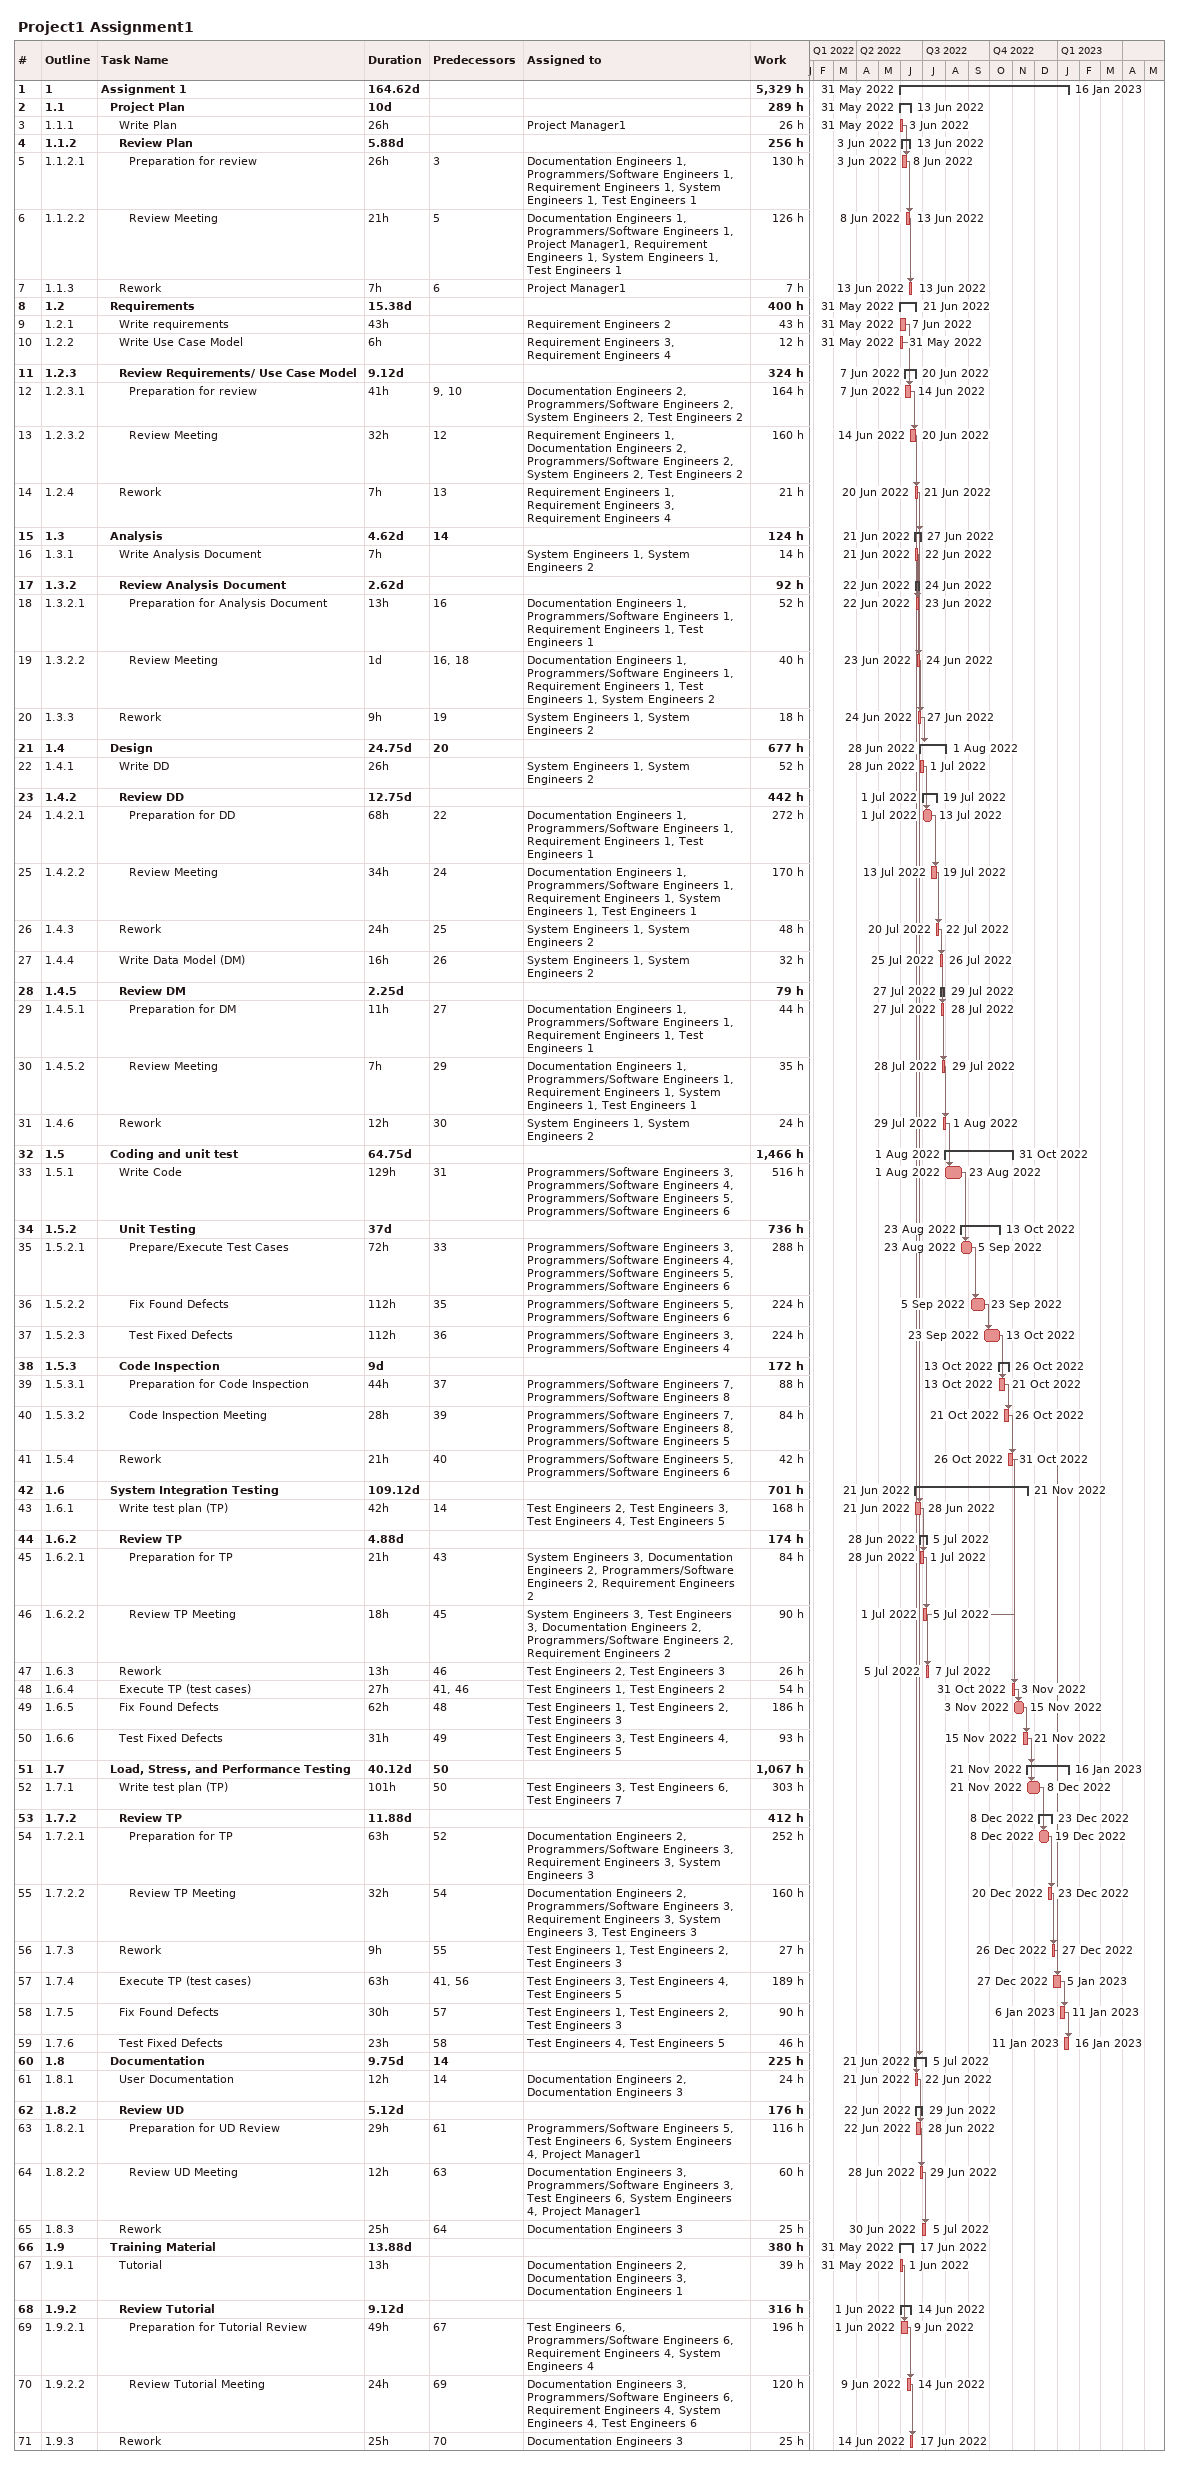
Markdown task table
Project1 Assignment1

| ID | WBS | Task | Duration | Start | Finish | Predecessors | Resources | Work (h) |
|---|---|---|---|---|---|---|---|---|
| 1 | 1 | **Assignment 1** | 164.62d | 2022-05-31 | 2023-01-16 |  |  | 5329 |
| 2 | 1.1 | **Project Plan** | 10d | 2022-05-31 | 2022-06-13 |  |  | 289 |
| 3 | 1.1.1 | Write Plan | 26h | 2022-05-31 | 2022-06-03 |  | Project Manager1 | 26 |
| 4 | 1.1.2 | **Review Plan** | 5.88d | 2022-06-03 | 2022-06-13 |  |  | 256 |
| 5 | 1.1.2.1 | Preparation for review | 26h | 2022-06-03 | 2022-06-08 | 3 | Documentation Engineers 1, Programmers/Software Engineers 1, Requirement Engineers 1, System Engineers 1, Test Engineers 1 | 130 |
| 6 | 1.1.2.2 | Review Meeting | 21h | 2022-06-08 | 2022-06-13 | 5 | Documentation Engineers 1, Programmers/Software Engineers 1, Project Manager1, Requirement Engineers 1, System Engineers 1, Test Engineers 1 | 126 |
| 7 | 1.1.3 | Rework | 7h | 2022-06-13 | 2022-06-13 | 6 | Project Manager1 | 7 |
| 8 | 1.2 | **Requirements** | 15.38d | 2022-05-31 | 2022-06-21 |  |  | 400 |
| 9 | 1.2.1 | Write requirements | 43h | 2022-05-31 | 2022-06-07 |  | Requirement Engineers 2 | 43 |
| 10 | 1.2.2 | Write Use Case Model | 6h | 2022-05-31 | 2022-05-31 |  | Requirement Engineers 3, Requirement Engineers 4 | 12 |
| 11 | 1.2.3 | **Review Requirements/ Use Case Model** | 9.12d | 2022-06-07 | 2022-06-20 |  |  | 324 |
| 12 | 1.2.3.1 | Preparation for review | 41h | 2022-06-07 | 2022-06-14 | 9, 10 | Documentation Engineers 2, Programmers/Software Engineers 2, System Engineers 2, Test Engineers 2 | 164 |
| 13 | 1.2.3.2 | Review Meeting | 32h | 2022-06-14 | 2022-06-20 | 12 | Requirement Engineers 1, Documentation Engineers 2, Programmers/Software Engineers 2, System Engineers 2, Test Engineers 2 | 160 |
| 14 | 1.2.4 | Rework | 7h | 2022-06-20 | 2022-06-21 | 13 | Requirement Engineers 1, Requirement Engineers 3, Requirement Engineers 4 | 21 |
| 15 | 1.3 | **Analysis** | 4.62d | 2022-06-21 | 2022-06-27 | 14 |  | 124 |
| 16 | 1.3.1 | Write Analysis Document | 7h | 2022-06-21 | 2022-06-22 |  | System Engineers 1, System Engineers 2 | 14 |
| 17 | 1.3.2 | **Review Analysis Document** | 2.62d | 2022-06-22 | 2022-06-24 |  |  | 92 |
| 18 | 1.3.2.1 | Preparation for Analysis Document | 13h | 2022-06-22 | 2022-06-23 | 16 | Documentation Engineers 1, Programmers/Software Engineers 1, Requirement Engineers 1, Test Engineers 1 | 52 |
| 19 | 1.3.2.2 | Review Meeting | 1d | 2022-06-23 | 2022-06-24 | 16, 18 | Documentation Engineers 1, Programmers/Software Engineers 1, Requirement Engineers 1, Test Engineers 1, System Engineers 2 | 40 |
| 20 | 1.3.3 | Rework | 9h | 2022-06-24 | 2022-06-27 | 19 | System Engineers 1, System Engineers 2 | 18 |
| 21 | 1.4 | **Design** | 24.75d | 2022-06-28 | 2022-08-01 | 20 |  | 677 |
| 22 | 1.4.1 | Write DD | 26h | 2022-06-28 | 2022-07-01 |  | System Engineers 1, System Engineers 2 | 52 |
| 23 | 1.4.2 | **Review DD** | 12.75d | 2022-07-01 | 2022-07-19 |  |  | 442 |
| 24 | 1.4.2.1 | Preparation for DD | 68h | 2022-07-01 | 2022-07-13 | 22 | Documentation Engineers 1, Programmers/Software Engineers 1, Requirement Engineers 1, Test Engineers 1 | 272 |
| 25 | 1.4.2.2 | Review Meeting | 34h | 2022-07-13 | 2022-07-19 | 24 | Documentation Engineers 1, Programmers/Software Engineers 1, Requirement Engineers 1, System Engineers 1, Test Engineers 1 | 170 |
| 26 | 1.4.3 | Rework | 24h | 2022-07-20 | 2022-07-22 | 25 | System Engineers 1, System Engineers 2 | 48 |
| 27 | 1.4.4 | Write Data Model (DM) | 16h | 2022-07-25 | 2022-07-26 | 26 | System Engineers 1, System Engineers 2 | 32 |
| 28 | 1.4.5 | **Review DM** | 2.25d | 2022-07-27 | 2022-07-29 |  |  | 79 |
| 29 | 1.4.5.1 | Preparation for DM | 11h | 2022-07-27 | 2022-07-28 | 27 | Documentation Engineers 1, Programmers/Software Engineers 1, Requirement Engineers 1, Test Engineers 1 | 44 |
| 30 | 1.4.5.2 | Review Meeting | 7h | 2022-07-28 | 2022-07-29 | 29 | Documentation Engineers 1, Programmers/Software Engineers 1, Requirement Engineers 1, System Engineers 1, Test Engineers 1 | 35 |
| 31 | 1.4.6 | Rework | 12h | 2022-07-29 | 2022-08-01 | 30 | System Engineers 1, System Engineers 2 | 24 |
| 32 | 1.5 | **Coding and unit test** | 64.75d | 2022-08-01 | 2022-10-31 |  |  | 1466 |
| 33 | 1.5.1 | Write Code | 129h | 2022-08-01 | 2022-08-23 | 31 | Programmers/Software Engineers 3, Programmers/Software Engineers 4, Programmers/Software Engineers 5, Programmers/Software Engineers 6 | 516 |
| 34 | 1.5.2 | **Unit Testing** | 37d | 2022-08-23 | 2022-10-13 |  |  | 736 |
| 35 | 1.5.2.1 | Prepare/Execute Test Cases | 72h | 2022-08-23 | 2022-09-05 | 33 | Programmers/Software Engineers 3, Programmers/Software Engineers 4, Programmers/Software Engineers 5, Programmers/Software Engineers 6 | 288 |
| 36 | 1.5.2.2 | Fix Found Defects | 112h | 2022-09-05 | 2022-09-23 | 35 | Programmers/Software Engineers 5, Programmers/Software Engineers 6 | 224 |
| 37 | 1.5.2.3 | Test Fixed Defects | 112h | 2022-09-23 | 2022-10-13 | 36 | Programmers/Software Engineers 3, Programmers/Software Engineers 4 | 224 |
| 38 | 1.5.3 | **Code Inspection** | 9d | 2022-10-13 | 2022-10-26 |  |  | 172 |
| 39 | 1.5.3.1 | Preparation for Code Inspection | 44h | 2022-10-13 | 2022-10-21 | 37 | Programmers/Software Engineers 7, Programmers/Software Engineers 8 | 88 |
| 40 | 1.5.3.2 | Code Inspection Meeting | 28h | 2022-10-21 | 2022-10-26 | 39 | Programmers/Software Engineers 7, Programmers/Software Engineers 8, Programmers/Software Engineers 5 | 84 |
| 41 | 1.5.4 | Rework | 21h | 2022-10-26 | 2022-10-31 | 40 | Programmers/Software Engineers 5, Programmers/Software Engineers 6 | 42 |
| 42 | 1.6 | **System Integration Testing** | 109.12d | 2022-06-21 | 2022-11-21 |  |  | 701 |
| 43 | 1.6.1 | Write test plan (TP) | 42h | 2022-06-21 | 2022-06-28 | 14 | Test Engineers 2, Test Engineers 3, Test Engineers 4, Test Engineers 5 | 168 |
| 44 | 1.6.2 | **Review TP** | 4.88d | 2022-06-28 | 2022-07-05 |  |  | 174 |
| 45 | 1.6.2.1 | Preparation for TP | 21h | 2022-06-28 | 2022-07-01 | 43 | System Engineers 3, Documentation Engineers 2, Programmers/Software Engineers 2, Requirement Engineers 2 | 84 |
| 46 | 1.6.2.2 | Review TP Meeting | 18h | 2022-07-01 | 2022-07-05 | 45 | System Engineers 3, Test Engineers 3, Documentation Engineers 2, Programmers/Software Engineers 2, Requirement Engineers 2 | 90 |
| 47 | 1.6.3 | Rework | 13h | 2022-07-05 | 2022-07-07 | 46 | Test Engineers 2, Test Engineers 3 | 26 |
| 48 | 1.6.4 | Execute TP (test cases) | 27h | 2022-10-31 | 2022-11-03 | 41, 46 | Test Engineers 1, Test Engineers 2 | 54 |
| 49 | 1.6.5 | Fix Found Defects | 62h | 2022-11-03 | 2022-11-15 | 48 | Test Engineers 1, Test Engineers 2, Test Engineers 3 | 186 |
| 50 | 1.6.6 | Test Fixed Defects | 31h | 2022-11-15 | 2022-11-21 | 49 | Test Engineers 3, Test Engineers 4, Test Engineers 5 | 93 |
| 51 | 1.7 | **Load, Stress, and Performance Testing** | 40.12d | 2022-11-21 | 2023-01-16 | 50 |  | 1067 |
| 52 | 1.7.1 | Write test plan (TP) | 101h | 2022-11-21 | 2022-12-08 | 50 | Test Engineers 3, Test Engineers 6, Test Engineers 7 | 303 |
| 53 | 1.7.2 | **Review TP** | 11.88d | 2022-12-08 | 2022-12-23 |  |  | 412 |
| 54 | 1.7.2.1 | Preparation for TP | 63h | 2022-12-08 | 2022-12-19 | 52 | Documentation Engineers 2, Programmers/Software Engineers 3, Requirement Engineers 3, System Engineers 3 | 252 |
| 55 | 1.7.2.2 | Review TP Meeting | 32h | 2022-12-20 | 2022-12-23 | 54 | Documentation Engineers 2, Programmers/Software Engineers 3, Requirement Engineers 3, System Engineers 3, Test Engineers 3 | 160 |
| 56 | 1.7.3 | Rework | 9h | 2022-12-26 | 2022-12-27 | 55 | Test Engineers 1, Test Engineers 2, Test Engineers 3 | 27 |
| 57 | 1.7.4 | Execute TP (test cases) | 63h | 2022-12-27 | 2023-01-05 | 41, 56 | Test Engineers 3, Test Engineers 4, Test Engineers 5 | 189 |
| 58 | 1.7.5 | Fix Found Defects | 30h | 2023-01-06 | 2023-01-11 | 57 | Test Engineers 1, Test Engineers 2, Test Engineers 3 | 90 |
| 59 | 1.7.6 | Test Fixed Defects | 23h | 2023-01-11 | 2023-01-16 | 58 | Test Engineers 4, Test Engineers 5 | 46 |
| 60 | 1.8 | **Documentation** | 9.75d | 2022-06-21 | 2022-07-05 | 14 |  | 225 |
| 61 | 1.8.1 | User Documentation | 12h | 2022-06-21 | 2022-06-22 | 14 | Documentation Engineers 2, Documentation Engineers 3 | 24 |
| 62 | 1.8.2 | **Review UD** | 5.12d | 2022-06-22 | 2022-06-29 |  |  | 176 |
| 63 | 1.8.2.1 | Preparation for UD Review | 29h | 2022-06-22 | 2022-06-28 | 61 | Programmers/Software Engineers 5, Test Engineers 6, System Engineers 4, Project Manager1 | 116 |
| 64 | 1.8.2.2 | Review UD Meeting | 12h | 2022-06-28 | 2022-06-29 | 63 | Documentation Engineers 3, Programmers/Software Engineers 3, Test Engineers 6, System Engineers 4, Project Manager1 | 60 |
| 65 | 1.8.3 | Rework | 25h | 2022-06-30 | 2022-07-05 | 64 | Documentation Engineers 3 | 25 |
| 66 | 1.9 | **Training Material** | 13.88d | 2022-05-31 | 2022-06-17 |  |  | 380 |
| 67 | 1.9.1 | Tutorial | 13h | 2022-05-31 | 2022-06-01 |  | Documentation Engineers 2, Documentation Engineers 3, Documentation Engineers 1 | 39 |
| 68 | 1.9.2 | **Review Tutorial** | 9.12d | 2022-06-01 | 2022-06-14 |  |  | 316 |
| 69 | 1.9.2.1 | Preparation for Tutorial Review | 49h | 2022-06-01 | 2022-06-09 | 67 | Test Engineers 6, Programmers/Software Engineers 6, Requirement Engineers 4, System Engineers 4 | 196 |
| 70 | 1.9.2.2 | Review Tutorial Meeting | 24h | 2022-06-09 | 2022-06-14 | 69 | Documentation Engineers 3, Programmers/Software Engineers 6, Requirement Engineers 4, System Engineers 4, Test Engineers 6 | 120 |
| 71 | 1.9.3 | Rework | 25h | 2022-06-14 | 2022-06-17 | 70 | Documentation Engineers 3 | 25 |
